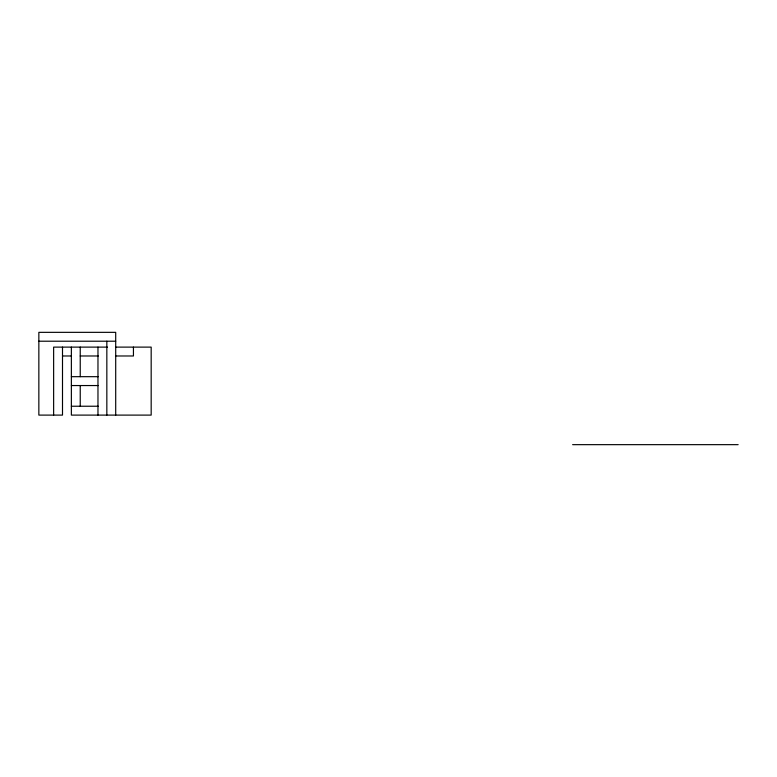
<?xml version="1.0" encoding="UTF-8"?>
<svg xmlns="http://www.w3.org/2000/svg" width="777" height="777" viewBox="0 0 777 777"><rect width="100%" height="100%" fill="white"/><g stroke="black" fill="none" stroke-linecap="round" stroke-linejoin="round"><path stroke-width="1.17" d="M38.85 341.21L115.705 341.21M107.43 347.115L53.632 347.115L53.632 415.103M115.705 347.115L151.175 347.115L151.175 415.103L71.367 415.103L71.367 347.115M62.5 355.983L71.367 355.983M80.235 355.983L98.271 355.983M115.705 355.983L133.44 355.983L133.44 347.115M71.367 376.68L98.271 376.68M71.367 385.547L98.271 385.547M71.367 406.235L98.271 406.235M572.62 444.658L738.15 444.658M115.705 415.103L115.705 332.342L38.85 332.342L38.85 415.103L62.5 415.103L62.5 347.115M106.837 341.21L106.837 415.103M97.97 347.115L97.97 415.103M80.235 347.115L80.235 376.68M80.235 385.547L80.235 406.235"/></g></svg>
